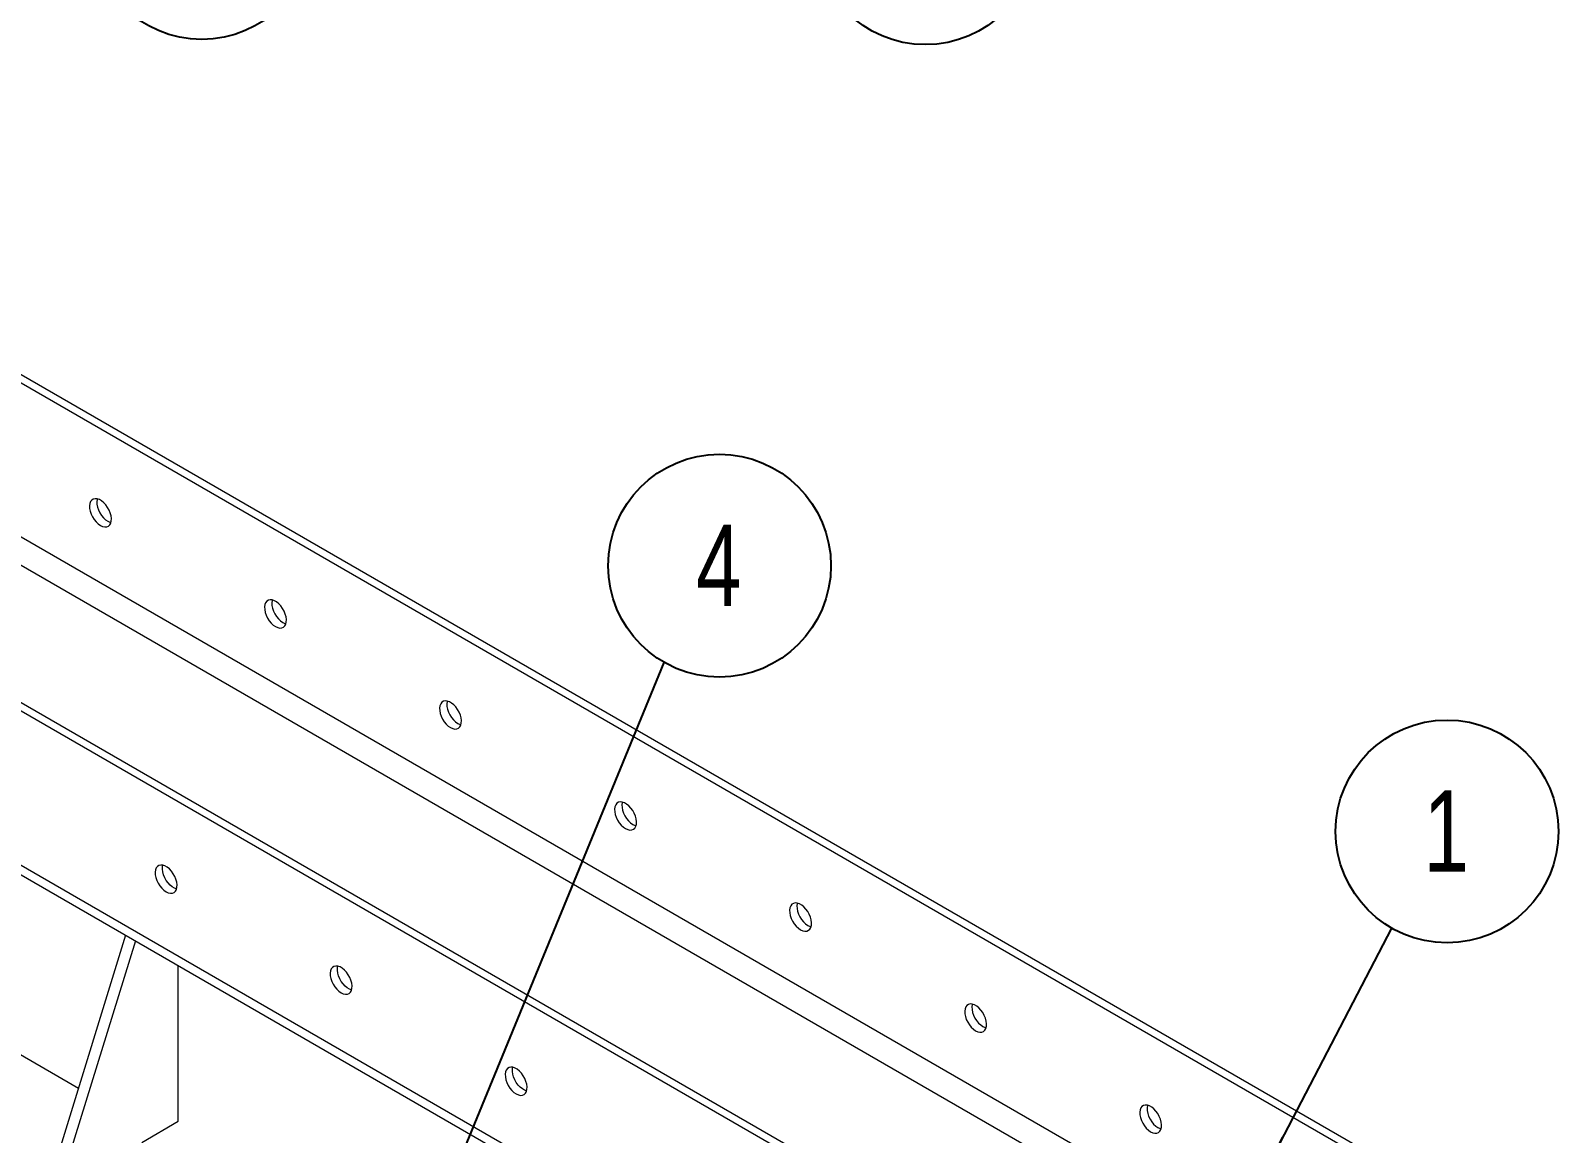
# Model space of a CAD drawing. Header units: millimetres. Extents: x 953 to 17674, y 376 to 6295.
# Drawn here: x 1974 to 2863, y 3166 to 3808 of the extents above; entities that cross this region are included whole.
import ezdxf

# ---------------------------------------------------------------- set-up
doc = ezdxf.new("R2010")
doc.units = ezdxf.units.MM
doc.layers.add('SHEET', color=179, linetype='Continuous')
doc.styles.add('SLDTEXTSTYLE0', font='TXT', dxfattribs={"width": 0.75})
doc.styles.get("Standard").update_dxf_attribs({"font": 'arial.ttf'})
doc.dimstyles.new('SLDDIMSTYLE1', dxfattribs={"dimtxt": 0.18, "dimasz": 3.302, "dimexe": 0, "dimexo": 0.0625, "dimgap": 0, "dimtad": 0, "dimtih": 1, "dimtoh": 1, "dimdec": 0, "dimrnd": 1e-09, "dimzin": 0, "dimdsep": 46, "dimtxsty": 'Standard', "dimsah": 1, "dimcen": 0.09, "dimadec": 0, "dimazin": 0, "dimtfac": 3.302, "dimtdec": 0, "dimtofl": 0, "dimtmove": 0, "dimatfit": 3, "dimfxl": 1, "dimfrac": 2, "dimtolj": 1, "dimtzin": 0, "dimarcsym": 0})

msp = doc.modelspace()

# ---------------------------------------------------------------- linework, layer by layer
at = {"linetype": 'Continuous', "lineweight": 20}
for p, q in [((1454.53924, 3899.51149), (2778.2431, 3135.35352)), ((1458.78189, 3901.96072), (2782.48575, 3137.80275)), ((2617.02275, 3042.28299), (1293.31889, 3806.44097)), ((2778.2431, 3045.53402), (1454.53924, 3809.692)), ((2612.78012, 3039.83378), (1289.07626, 3803.99175)), ((1447.46818, 3797.44456), (2771.17204, 3033.28659)), ((2612.78012, 2950.01428), (1289.07626, 3714.17225)), ((1292.39065, 3706.84675), (2616.09451, 2942.68878)), ((2001.7333, 3192.45228), (1815.46417, 3299.98316)), ((2029.20274, 3281.49418), (1990.52618, 3156.12452)), ((2034.85956, 3278.22857), (1996.183, 3152.85891)), ((2059.82261, 3173.26647), (2059.82261, 3263.81777)), ((2038.60941, 3161.02035), (2059.82261, 3173.26647))]:
    msp.add_line(p, q, dxfattribs=at)
at = {"linetype": 'Continuous', "lineweight": 20, "flags": 128}
for points in [[(2014.56778, 3519.87258), (2015.84883, 3519.28353), (2017.07745, 3519.0194), (2018.20332, 3519.09102), (2019.18033, 3519.49563), (2019.96851, 3520.21638), (2020.5356, 3521.22402), (2020.85836, 3522.47714), (2020.92356, 3523.92461), (2020.72859, 3525.50689), (2020.28137, 3527.15945), (2019.60024, 3528.81457), (2018.71309, 3530.40445), (2017.65621, 3531.86405), (2016.47294, 3533.13351), (2015.21161, 3534.16097), (2013.92394, 3534.90433), (2012.66265, 3535.33314), (2011.47934, 3535.42988), (2010.42246, 3535.19052), (2009.53532, 3534.62492), (2008.85418, 3533.75623), (2008.407, 3532.61999), (2008.21199, 3531.26284), (2008.27723, 3529.74008), (2008.59995, 3528.11432), (2009.16704, 3526.45194), (2009.95522, 3524.82117), (2010.93227, 3523.28851), (2012.05814, 3521.91698), (2013.28672, 3520.76261), (2014.56778, 3519.87258)], [(2012.72071, 3535.32031), (2012.64965, 3535.06922), (2012.45464, 3533.71207), (2012.51988, 3532.1893), (2012.8426, 3530.56355), (2013.40969, 3528.90117), (2014.19787, 3527.2704), (2015.17492, 3525.73774), (2016.30079, 3524.36621), (2017.52937, 3523.21184), (2018.81042, 3522.32181)], [(2018.81042, 3522.32181), (2020.09148, 3521.73276), (2020.65751, 3521.57187)], [(2116.39114, 3461.0912), (2117.6722, 3460.50215), (2118.90082, 3460.23802), (2120.02669, 3460.30964), (2121.00369, 3460.71425), (2121.79188, 3461.435), (2122.35897, 3462.44264), (2122.68173, 3463.69577), (2122.74697, 3465.14321), (2122.55196, 3466.72551), (2122.10474, 3468.37807), (2121.42365, 3470.03316), (2120.53645, 3471.62307), (2119.47962, 3473.08264), (2118.29631, 3474.35213), (2117.03498, 3475.3796), (2115.74731, 3476.12295), (2114.48602, 3476.55176), (2113.30271, 3476.6485), (2112.24583, 3476.40914), (2111.35868, 3475.84354), (2110.67755, 3474.97485), (2110.23037, 3473.83861), (2110.03536, 3472.48147), (2110.1006, 3470.9587), (2110.42336, 3469.33292), (2110.9904, 3467.67056), (2111.77859, 3466.03979), (2112.75564, 3464.50713), (2113.88151, 3463.1356), (2115.11009, 3461.98123), (2116.39114, 3461.0912)], [(2114.54408, 3476.53893), (2114.47302, 3476.28784), (2114.27801, 3474.93069), (2114.34325, 3473.40793), (2114.66601, 3471.78215), (2115.23305, 3470.11979), (2116.02124, 3468.48902), (2116.99829, 3466.95636), (2118.12416, 3465.58483), (2119.35274, 3464.43046), (2120.63379, 3463.54043)], [(2120.63379, 3463.54043), (2121.91485, 3462.95138), (2122.48088, 3462.79049)], [(2218.21451, 3402.30983), (2219.49561, 3401.72075), (2220.72419, 3401.45664), (2221.8501, 3401.52824), (2222.82706, 3401.93287), (2223.61529, 3402.6536), (2224.18234, 3403.66126), (2224.5051, 3404.91439), (2224.57034, 3406.36183), (2224.37537, 3407.94411), (2223.92811, 3409.59669), (2223.24701, 3411.25178), (2222.35982, 3412.84169), (2221.30295, 3414.30129), (2220.11963, 3415.57077), (2218.85835, 3416.59822), (2217.57068, 3417.34157), (2216.30939, 3417.77038), (2215.12607, 3417.86712), (2214.0692, 3417.62776), (2213.18209, 3417.06214), (2212.50092, 3416.19347), (2212.05374, 3415.05723), (2211.85877, 3413.70006), (2211.92393, 3412.17734), (2212.24669, 3410.55156), (2212.81381, 3408.88916), (2213.60196, 3407.25841), (2214.57901, 3405.72575), (2215.70484, 3404.35425), (2216.9335, 3403.19982), (2218.21451, 3402.30983)], [(2216.36745, 3417.75756), (2216.29639, 3417.50646), (2216.10142, 3416.14929), (2216.16658, 3414.62657), (2216.48934, 3413.00079), (2217.05646, 3411.33839), (2217.84461, 3409.70764), (2218.82166, 3408.17498), (2219.94748, 3406.80348), (2221.17615, 3405.64905), (2222.45716, 3404.75905)], [(2222.45716, 3404.75905), (2223.73826, 3404.16998), (2224.30429, 3404.00908)], [(2320.03792, 3343.52842), (2321.31893, 3342.9394), (2322.5476, 3342.67524), (2323.67342, 3342.74689), (2324.65047, 3343.15147), (2325.43862, 3343.87224), (2326.00575, 3344.87986), (2326.32851, 3346.13298), (2326.39367, 3347.58047), (2326.19869, 3349.16275), (2325.75152, 3350.81529), (2325.07034, 3352.47043), (2324.18323, 3354.06028), (2323.12636, 3355.51988), (2321.94304, 3356.78937), (2320.68176, 3357.81681), (2319.39409, 3358.56017), (2318.1328, 3358.98898), (2316.94949, 3359.08572), (2315.89261, 3358.84636), (2315.00542, 3358.28078), (2314.32433, 3357.41206), (2313.87706, 3356.27588), (2313.68209, 3354.91871), (2313.74734, 3353.39594), (2314.0701, 3351.77016), (2314.63714, 3350.1078), (2315.42537, 3348.47701), (2316.40242, 3346.94435), (2317.52825, 3345.57285), (2318.75683, 3344.41847), (2320.03792, 3343.52842)], [(2318.19086, 3358.97615), (2318.11971, 3358.72511), (2317.92474, 3357.36794), (2317.98999, 3355.84517), (2318.31275, 3354.21939), (2318.87979, 3352.55703), (2319.66802, 3350.92624), (2320.64507, 3349.39358), (2321.77089, 3348.02207), (2322.99948, 3346.8677), (2324.28057, 3345.97765)], [(2324.28057, 3345.97765), (2325.56158, 3345.38863), (2326.12761, 3345.22773)], [(2052.75153, 3306.79008), (2054.03263, 3306.20101), (2055.26121, 3305.93689), (2056.38712, 3306.0085), (2057.36408, 3306.41313), (2058.15231, 3307.13385), (2058.71936, 3308.14151), (2059.04212, 3309.39464), (2059.10736, 3310.84208), (2058.91239, 3312.42436), (2058.46513, 3314.07695), (2057.78404, 3315.73204), (2056.89684, 3317.32194), (2055.83997, 3318.78154), (2054.65665, 3320.05103), (2053.39537, 3321.07847), (2052.1077, 3321.82183), (2050.84641, 3322.25064), (2049.6631, 3322.34738), (2048.60622, 3322.10802), (2047.71912, 3321.54239), (2047.03794, 3320.67372), (2046.59076, 3319.53749), (2046.39579, 3318.18032), (2046.46095, 3316.6576), (2046.78371, 3315.03182), (2047.35084, 3313.36942), (2048.13898, 3311.73867), (2049.11603, 3310.20601), (2050.24186, 3308.8345), (2051.47052, 3307.68008), (2052.75153, 3306.79008)], [(2058.84129, 3308.48933), (2057.638, 3308.90539), (2056.35033, 3309.64874), (2055.08904, 3310.67619), (2053.90572, 3311.94567), (2052.84885, 3313.40527), (2051.96174, 3314.99503), (2051.28057, 3316.65017), (2050.83339, 3318.30271), (2050.63842, 3319.88508), (2050.70358, 3321.33248), (2050.90445, 3322.2378)], [(2421.86125, 3284.74707), (2423.14234, 3284.15799), (2424.37092, 3283.89388), (2425.49683, 3283.96548), (2426.4738, 3284.37012), (2427.26203, 3285.09084), (2427.82907, 3286.0985), (2428.15183, 3287.35163), (2428.21708, 3288.79907), (2428.02211, 3290.38135), (2427.57484, 3292.03393), (2426.89375, 3293.68902), (2426.00656, 3295.27893), (2424.94968, 3296.73853), (2423.76645, 3298.00797), (2422.50508, 3299.03546), (2421.21741, 3299.77881), (2419.95613, 3300.20762), (2418.77281, 3300.30436), (2417.71594, 3300.065), (2416.82883, 3299.49938), (2416.14765, 3298.63071), (2415.70047, 3297.49447), (2415.5055, 3296.1373), (2415.57066, 3294.61458), (2415.89342, 3292.9888), (2416.46055, 3291.3264), (2417.2487, 3289.69565), (2418.22574, 3288.16299), (2419.35157, 3286.79149), (2420.58024, 3285.63707), (2421.86125, 3284.74707)], [(2420.01418, 3300.1948), (2419.94312, 3299.9437), (2419.74815, 3298.58653), (2419.81331, 3297.06381), (2420.13607, 3295.43803), (2420.7032, 3293.77563), (2421.49135, 3292.14488), (2422.46839, 3290.61222), (2423.59422, 3289.24072), (2424.82289, 3288.08629), (2426.1039, 3287.1963)], [(2426.1039, 3287.1963), (2427.38499, 3286.60722), (2427.95102, 3286.44632)], [(2154.57494, 3248.00868), (2155.85595, 3247.41965), (2157.08462, 3247.15549), (2158.21045, 3247.22714), (2159.18749, 3247.63173), (2159.97564, 3248.3525), (2160.54277, 3249.36011), (2160.86553, 3250.61324), (2160.93069, 3252.06073), (2160.73572, 3253.64301), (2160.28854, 3255.29554), (2159.60736, 3256.95068), (2158.72025, 3258.54054), (2157.66338, 3260.00014), (2156.48007, 3261.26962), (2155.21878, 3262.29707), (2153.93111, 3263.04042), (2152.66982, 3263.46923), (2151.48651, 3263.56597), (2150.42963, 3263.32661), (2149.54244, 3262.76104), (2148.86135, 3261.89232), (2148.41409, 3260.75613), (2148.21911, 3259.39896), (2148.28436, 3257.87619), (2148.60712, 3256.25042), (2149.17416, 3254.58806), (2149.96239, 3252.95726), (2150.93944, 3251.4246), (2152.06527, 3250.0531), (2153.29385, 3248.89872), (2154.57494, 3248.00868)], [(2160.66461, 3249.70797), (2159.46141, 3250.12398), (2158.17374, 3250.86734), (2156.91245, 3251.89478), (2155.72913, 3253.16427), (2154.67226, 3254.62387), (2153.78507, 3256.21368), (2153.10398, 3257.86877), (2152.65671, 3259.52135), (2152.46174, 3261.10373), (2152.52699, 3262.55107), (2152.72786, 3263.4564)], [(2523.68466, 3225.96566), (2524.96567, 3225.37664), (2526.19433, 3225.11248), (2527.32016, 3225.18413), (2528.29721, 3225.58871), (2529.08535, 3226.30949), (2529.65248, 3227.3171), (2529.97524, 3228.57022), (2530.0404, 3230.01771), (2529.84543, 3231.59999), (2529.39825, 3233.25253), (2528.71708, 3234.90767), (2527.82997, 3236.49753), (2526.77309, 3237.95713), (2525.58978, 3239.22661), (2524.32849, 3240.25405), (2523.04082, 3240.99741), (2521.77954, 3241.42622), (2520.59622, 3241.52296), (2519.53935, 3241.2836), (2518.65216, 3240.71802), (2517.97106, 3239.84931), (2517.52388, 3238.71307), (2517.32883, 3237.35595), (2517.39407, 3235.83318), (2517.71683, 3234.2074), (2518.28388, 3232.54505), (2519.07211, 3230.91425), (2520.04916, 3229.38159), (2521.17498, 3228.01009), (2522.40356, 3226.85571), (2523.68466, 3225.96566)], [(2521.83759, 3241.41339), (2521.76653, 3241.1623), (2521.57148, 3239.80518), (2521.63672, 3238.28241), (2521.95948, 3236.65663), (2522.52653, 3234.99428), (2523.31476, 3233.36348), (2524.2918, 3231.83082), (2525.41763, 3230.45932), (2526.64621, 3229.30494), (2527.92731, 3228.41489)], [(2527.92731, 3228.41489), (2529.20832, 3227.82587), (2529.77435, 3227.66497)], [(2256.39827, 3189.22732), (2257.67936, 3188.63825), (2258.90795, 3188.37414), (2260.03386, 3188.44574), (2261.01082, 3188.85037), (2261.79905, 3189.5711), (2262.36609, 3190.57876), (2262.68885, 3191.83188), (2262.7541, 3193.27932), (2262.55913, 3194.8616), (2262.11186, 3196.51419), (2261.43077, 3198.16928), (2260.54358, 3199.75919), (2259.48671, 3201.21879), (2258.30348, 3202.48822), (2257.0421, 3203.51571), (2255.75443, 3204.25907), (2254.49315, 3204.68788), (2253.30983, 3204.78462), (2252.25296, 3204.54526), (2251.36585, 3203.97964), (2250.68467, 3203.11096), (2250.2375, 3201.97473), (2250.04252, 3200.61756), (2250.10768, 3199.09484), (2250.43044, 3197.46906), (2250.99757, 3195.80666), (2251.78572, 3194.17591), (2252.76277, 3192.64325), (2253.88859, 3191.27175), (2255.11726, 3190.11732), (2256.39827, 3189.22732)], [(2262.48803, 3190.92657), (2261.28473, 3191.34263), (2259.99706, 3192.08599), (2258.73578, 3193.11343), (2257.55246, 3194.38291), (2256.49559, 3195.84251), (2255.60848, 3197.43227), (2254.9273, 3199.08741), (2254.48012, 3200.73995), (2254.28515, 3202.32233), (2254.35031, 3203.76972), (2254.55118, 3204.67504)], [(2625.50798, 3167.18431), (2626.78908, 3166.59523), (2628.01766, 3166.33112), (2629.14357, 3166.40272), (2630.12053, 3166.80736), (2630.90876, 3167.52808), (2631.47581, 3168.53574), (2631.79857, 3169.78887), (2631.86381, 3171.23631), (2631.66884, 3172.81859), (2631.22158, 3174.47117), (2630.54049, 3176.12627), (2629.65329, 3177.71617), (2628.5965, 3179.17572), (2627.41319, 3180.44521), (2626.15182, 3181.4727), (2624.86423, 3182.21601), (2623.60286, 3182.64486), (2622.41955, 3182.7416), (2621.36267, 3182.50225), (2620.47557, 3181.93662), (2619.79439, 3181.06795), (2619.34721, 3179.93172), (2619.15224, 3178.57455), (2619.21748, 3177.05178), (2619.54024, 3175.426), (2620.10729, 3173.76364), (2620.89543, 3172.13289), (2621.87248, 3170.60023), (2622.99839, 3169.22868), (2624.22697, 3168.07431), (2625.50798, 3167.18431)], [(2623.66092, 3182.63204), (2623.58986, 3182.38095), (2623.39489, 3181.02377), (2623.46013, 3179.50101), (2623.78289, 3177.87523), (2624.34994, 3176.21287), (2625.13808, 3174.58212), (2626.11513, 3173.04946), (2627.24104, 3171.67791), (2628.46962, 3170.52354), (2629.75063, 3169.63354)], [(2629.75063, 3169.63354), (2631.03173, 3169.04446), (2631.59776, 3168.88357)]]:
    msp.add_lwpolyline(points, dxfattribs=at)
at = {"layer": 'SHEET', "color": 0}
for centre in [(2073.54437, 3867.45352), (2494.48161, 3864.41639), (2374.70295, 3496.4884), (2797.94378, 3341.91722)]:
    msp.add_circle(centre, 64.80461, dxfattribs=at)

# ---------------------------------------------------------------- texts
at = {"layer": 'SHEET', "color": 0, "char_height": 47.25, "attachment_point": 2, "style": 'SLDTEXTSTYLE0'}
for s, insert in [('4', (2374.22717, 3520.30076)), ('1', (2797.468, 3365.72959))]:
    msp.add_mtext(s, dxfattribs=dict(at, insert=insert))

# ---------------------------------------------------------------- leaders
at = {"layer": 'SHEET', "color": 0}
for points in [[(2122.19545, 2904.26549), (2342.54451, 3440.22587)], [(2693.2125, 3146.26277), (2765.78534, 3285.65469)]]:
    msp.add_leader(points, dimstyle='SLDDIMSTYLE1', override={"dimasz": 20, "dimldrblk": 'Dot'}, dxfattribs=at)

doc.saveas('drawing.dxf')
